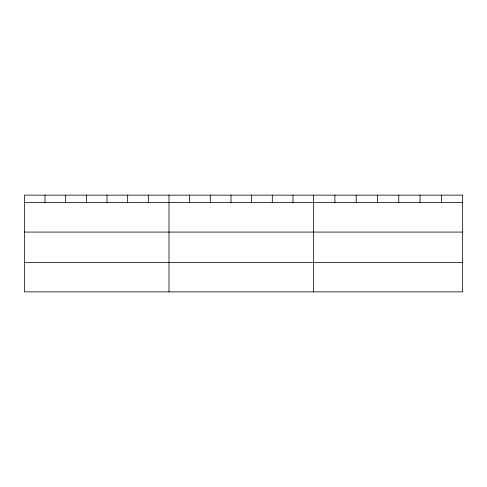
<?xml version="1.0" encoding="UTF-8"?>
<svg xmlns="http://www.w3.org/2000/svg" width="487" height="487" viewBox="0 0 487 487"><rect width="100%" height="100%" fill="white"/><g stroke="black" fill="none" stroke-linecap="round" stroke-linejoin="round"><path stroke-width="0.73" d="M24.35 202.635L462.65 202.635M24.35 232.08L462.65 232.08M24.35 262.42L462.65 262.42M441.362 195.135L441.362 202.635M420.074 195.135L420.074 202.635M398.786 195.135L398.786 202.635M377.492 195.135L377.492 202.635M356.204 195.135L356.204 202.635M334.916 195.135L334.916 202.635M313.628 195.135L313.628 291.865M292.967 195.135L292.967 202.635M272.3 195.135L272.3 202.635M251.639 195.135L251.639 202.635M230.978 195.135L230.978 202.635M210.317 195.135L210.317 202.635M189.65 195.135L189.65 202.635M168.989 195.135L168.989 291.865M148.328 195.135L148.328 202.635M127.661 195.135L127.661 202.635M107 195.135L107 202.635M86.339 195.135L86.339 202.635M65.678 195.135L65.678 202.635M45.011 195.135L45.011 202.635M462.65 195.135L24.35 195.135L24.35 291.865L462.65 291.865L462.65 195.135"/></g></svg>
